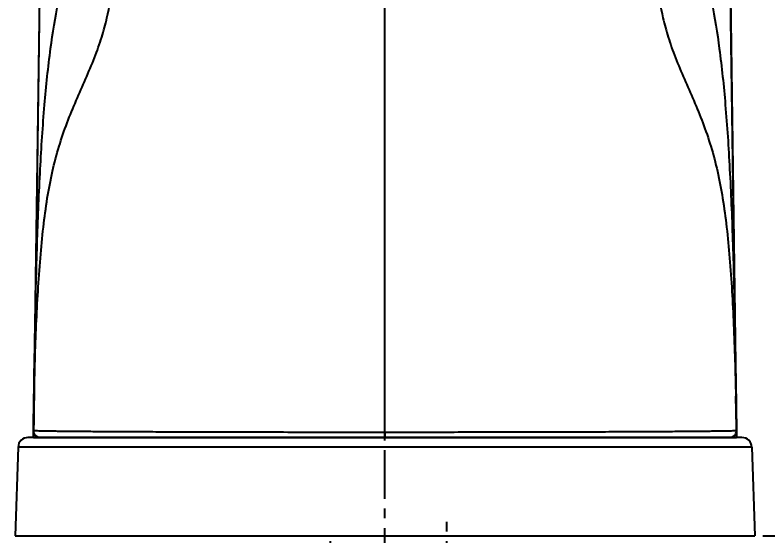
# Model space of a CAD drawing. Header units: millimetres. Extents: x 1297 to 1609, y 176 to 453.
# Drawn here: x 1516.4 to 1570, y 290.3 to 327.4 of the extents above; entities that cross this region are included whole.
import ezdxf

# ---------------------------------------------------------------- set-up
doc = ezdxf.new("R2010")
doc.units = ezdxf.units.MM
doc.header["$LTSCALE"] = 30.734
doc.header["$PDMODE"] = 3
doc.header["$PDSIZE"] = 8
doc.linetypes.add('CENTER', pattern=[0.6, 0.375, -0.075, 0.075, -0.075])
doc.layers.get('0').update_dxf_attribs({"linetype": 'CONTINUOUS'})
doc.layers.get('Defpoints').update_dxf_attribs({"linetype": 'CONTINUOUS'})
doc.layers.add('标注', color=1, linetype='CONTINUOUS')
doc.styles.get("Standard").update_dxf_attribs({"font": ''})
doc.styles.get('Standard').set_extended_font_data('stsong')
doc.dimstyles.new('ISO-25', dxfattribs={"dimscale": 0.9, "dimtxt": 2.5, "dimasz": 2.5, "dimexe": 1.25, "dimexo": 0.625, "dimgap": 3, "dimtad": 1, "dimdsep": 46, "dimtxsty": 'Standard', "dimcen": 2.5, "dimclrd": 1, "dimclre": 1, "dimclrt": 3, "dimadec": 0, "dimazin": 0, "dimtfac": 1, "dimtmove": 0, "dimatfit": 3, "dimfxl": 0, "dimarcsym": 0})

# ---------------------------------------------------------------- blocks, each defined once
blk = doc.blocks.new('A$C6B710093')
at = {"layer": '标注', "linetype": 'CENTER', "ltscale": 0.3}
for p, q in [((27.5, 74.234), (27.5, 224.91)), ((31.893, 0), (31.893, 94.73)), ((23.633, 0), (23.633, 93.739))]:
    blk.add_line(p, q, dxfattribs=at)
blk = doc.blocks.new('*D6')
at = {"layer": 'Defpoints', "color": 0, "transparency": 16777216}
for p in [(1542.722, 413.362), (1569.022, 290.318), (1608.077, 290.318)]:
    blk.add_point(p, dxfattribs=at)
at = {"layer": '标注', "color": 1, "lineweight": -2, "transparency": 16777216}
for p, q in [((1543.285, 413.362), (1609.202, 413.362)), ((1608.077, 406.162), (1608.077, 297.518)), ((1569.585, 290.318), (1609.202, 290.318))]:
    blk.add_line(p, q, dxfattribs=at)
at = {"layer": '标注', "color": 1, "transparency": 16777216}
for points in [[(1606.877, 406.162), (1609.277, 406.162), (1608.077, 413.362)], [(1606.877, 297.518), (1609.277, 297.518), (1608.077, 290.318)]]:
    blk.add_solid(points, dxfattribs=at)
at = {"layer": '标注', "color": 3, "lineweight": 9, "transparency": 16777216, "insert": (1601.689, 351.84), "char_height": 7.2, "attachment_point": 5, "rotation": 90}
blk.add_mtext('123', dxfattribs=at)

msp = doc.modelspace()

# ---------------------------------------------------------------- linework, layer by layer
at = {"color": 7, "linetype": 'Continuous'}
for p, q in [((1518.72, 370.418), (1517.722, 297.318)), ((1518.72, 370.423), (1517.762, 300.262)), ((1566.724, 370.418), (1567.722, 297.318)), ((1567.682, 300.262), (1566.724, 370.418)), ((1542.722, 297.705), (1542.722, 297.318)), ((1568.106, 297.318), (1517.338, 297.318)), ((1517.722, 297.318), (1567.722, 297.318)), ((1516.638, 296.642), (1516.422, 290.318)), ((1568.806, 296.642), (1569.022, 290.318)), ((1516.422, 290.318), (1569.022, 290.318))]:
    msp.add_line(p, q, dxfattribs=at)
at = {"color": 9, "linetype": 'Continuous'}
for p, q in [((1542.722, 297.318), (1542.722, 330.385)), ((1517.744, 298.921), (1517.729, 297.825)), ((1567.704, 298.659), (1567.715, 297.825)), ((1542.722, 297.707), (1544.479, 297.708)), ((1568.806, 296.642), (1516.638, 296.642))]:
    msp.add_line(p, q, dxfattribs=at)
for centre, radius, start, end in [((1878.541, 292.427), 360.852, 178.7544, 179.22332), ((1221.198, 292.679), 346.555, 0.76701, 1.25522)]:
    msp.add_arc(centre, radius, start, end, dxfattribs=at)
at = {"color": 7, "linetype": 'Continuous'}
for centre, radius, start, end in [((1518.229, 297.818), 0.5, 179.232, 269.9679), ((1567.215, 297.818), 0.5, 270.0321, 0.7679), ((1517.338, 296.618), 0.7, 90, 178.0417), ((1568.106, 296.618), 0.7, 1.9583, 90)]:
    msp.add_arc(centre, radius, start, end, dxfattribs=at)
for points, knots in [([(1517.764, 300.269), (1517.793, 302.173), (1517.855, 305.882), (1517.987, 311.266), (1518.187, 316.271), (1518.481, 320.808), (1518.887, 324.771), (1519.41, 328.052), (1520.041, 330.631), (1520.554, 332.08), (1520.786, 332.71)], [0, 0, 0, 0, 0.174623, 0.340116, 0.493892, 0.633937, 0.757, 0.859106, 0.938441, 1, 1, 1, 1]), ([(1564.658, 332.71), (1564.89, 332.08), (1565.403, 330.631), (1566.034, 328.052), (1566.557, 324.771), (1566.963, 320.808), (1567.257, 316.271), (1567.457, 311.266), (1567.59, 305.881), (1567.651, 302.173), (1567.68, 300.269)], [0, 0, 0, 0, 0.061558, 0.140893, 0.242999, 0.366062, 0.506107, 0.659883, 0.825376, 1, 1, 1, 1]), ([(1517.722, 297.318), (1517.725, 297.565), (1517.739, 298.549), (1517.753, 299.533), (1517.764, 300.269)], [0, 0, 0, 0, 0.251423, 1, 1, 1, 1]), ([(1567.68, 300.269), (1567.684, 300.025), (1567.698, 299.041), (1567.712, 298.057), (1567.722, 297.318)], [0, 0, 0, 0, 0.248516, 1, 1, 1, 1])]:
    msp.add_open_spline(points, degree=3, knots=knots, dxfattribs=at)
at = {"color": 9, "linetype": 'Continuous'}
for points, knots in [([(1517.774, 300.271), (1517.811, 301.966), (1517.909, 305.242), (1518.131, 309.248), (1518.416, 312.244), (1518.691, 314.304), (1519.053, 316.227), (1519.523, 318.017), (1520.104, 319.691), (1520.97, 321.784), (1521.884, 323.781), (1522.592, 325.756), (1523.062, 327.49), (1523.277, 328.751), (1523.427, 329.541)], [0, 0, 0, 0, 0.169165, 0.326832, 0.400106, 0.469201, 0.534057, 0.595178, 0.653645, 0.710622, 0.821018, 0.872543, 0.919742, 1, 1, 1, 1]), ([(1562.017, 329.541), (1562.167, 328.751), (1562.382, 327.49), (1562.852, 325.756), (1563.56, 323.781), (1564.474, 321.784), (1565.34, 319.691), (1565.921, 318.017), (1566.391, 316.227), (1566.753, 314.303), (1567.028, 312.243), (1567.313, 309.248), (1567.535, 305.242), (1567.633, 301.966), (1567.67, 300.27)], [0, 0, 0, 0, 0.080259, 0.127457, 0.178983, 0.289379, 0.346357, 0.404823, 0.465944, 0.530801, 0.599895, 0.673169, 0.830835, 1, 1, 1, 1]), ([(1517.728, 297.825), (1517.729, 297.822), (1517.743, 297.822), (1517.764, 297.817), (1517.805, 297.815), (1517.858, 297.812), (1517.927, 297.809), (1518.048, 297.805), (1518.237, 297.8), (1518.508, 297.794), (1518.836, 297.789), (1519.223, 297.783), (1519.665, 297.778), (1520.163, 297.773), (1520.935, 297.765), (1522.027, 297.757), (1523.485, 297.748), (1525.127, 297.739), (1526.938, 297.732), (1528.9, 297.725), (1530.995, 297.719), (1533.995, 297.713), (1537.916, 297.707), (1541.099, 297.705), (1542.722, 297.705)], [0, 0, 0, 0, 0.000375, 0.001337, 0.002897, 0.005054, 0.007808, 0.011157, 0.019637, 0.030475, 0.043642, 0.059106, 0.076832, 0.096778, 0.118893, 0.169413, 0.227909, 0.293817, 0.3665, 0.445263, 0.529347, 0.617947, 0.80524, 1, 1, 1, 1]), ([(1544.479, 297.708), (1546.016, 297.709), (1549.016, 297.711), (1552.703, 297.718), (1555.503, 297.725), (1557.447, 297.731), (1559.262, 297.737), (1560.933, 297.745), (1562.444, 297.753), (1563.782, 297.762), (1564.784, 297.77), (1565.491, 297.777), (1565.946, 297.782), (1566.351, 297.787), (1566.704, 297.792), (1567.005, 297.797), (1567.252, 297.802), (1567.424, 297.807), (1567.535, 297.811), (1567.598, 297.813), (1567.646, 297.816), (1567.683, 297.818), (1567.702, 297.822), (1567.715, 297.822), (1567.717, 297.825)], [0, 0, 0, 0, 0.198431, 0.387234, 0.475975, 0.559886, 0.638234, 0.710334, 0.77555, 0.833313, 0.88311, 0.904885, 0.924511, 0.941941, 0.957141, 0.970078, 0.980723, 0.989048, 0.992336, 0.99504, 0.997158, 0.998689, 0.999634, 1, 1, 1, 1])]:
    msp.add_open_spline(points, degree=3, knots=knots, dxfattribs=at)

# ---------------------------------------------------------------- block references
msp.add_blockref('A$C6B710093', (1515.223, 196.589))

# ---------------------------------------------------------------- dimensions: what is measured, and where the dimension line sits
at = {"layer": '标注', "lineweight": 9}
dim = msp.add_linear_dim(base=(1608.077, 290.318), p1=(1542.722, 413.362), p2=(1569.022, 290.318), angle=90, dimstyle='ISO-25', override={"dimtxt": 8, "dimasz": 8, "dimdec": 0}, dxfattribs=at)
dim.commit()
dim.dimension.update_dxf_attribs({"geometry": '*D6', "text_midpoint": (1601.689, 351.84)})

doc.saveas('drawing.dxf')
